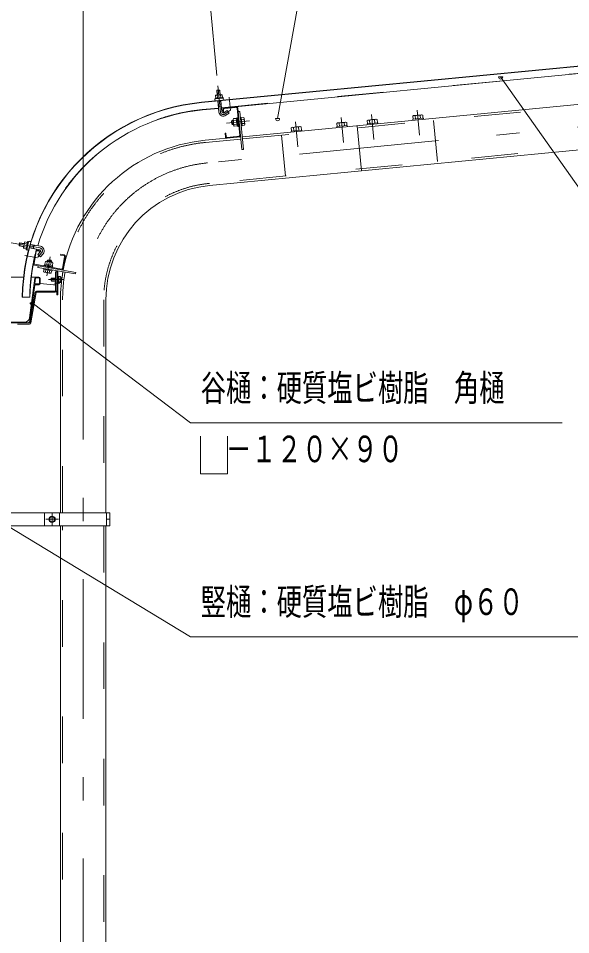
# Model space of a CAD drawing. Units: millimetres, scale not verified. Extents: x -31992 to 32005, y -14700 to 14700.
# Drawn here: x 21962 to 25759, y 4979 to 11276 of the extents above; entities that cross this region are included whole.
import ezdxf
from ezdxf.enums import TextEntityAlignment as Align

# ---------------------------------------------------------------- set-up
doc = ezdxf.new("R2010")
doc.units = ezdxf.units.MM
doc.header["$LTSCALE"] = 80
doc.linetypes.add('USER2', pattern=[10, 4, -6])
doc.linetypes.add('USER3', pattern=[24, 12, -5, 2, -5])
for name, color, linetype, lineweight in [('0-6_2-02BOLD', 7, 'Continuous', 18), ('0-7_2-12HIDDEN', 3, 'USER2', 18), ('0-8_2-22CENTER', 3, 'USER3', 18), ('0-9_2-42THIN', 4, 'Continuous', 18), ('0-A_2-52DIM', 3, 'Continuous', 18)]:
    doc.layers.add(name, color=color, linetype=linetype, lineweight=lineweight)
doc.styles.add('ＭＳ ゴシック', font='')
doc.styles.get('ＭＳ ゴシック').set_extended_font_data('MS Gothic')

msp = doc.modelspace()

# ---------------------------------------------------------------- linework, layer by layer
at = {"layer": '0-6_2-02BOLD'}
for p, q in [((23221.61, 10698.56), (28714.67, 11227.48)), ((28656.66, 11220.14), (23221.79, 10696.82)), ((23359.04, 10659.04), (25863.95, 10900.24)), ((23330.37, 10728.71), (23328.64, 10746.56)), ((23340.67, 10630.68), (23333.27, 10707.55)), ((23351.27, 10748.73), (23352.99, 10730.89)), ((23354.18, 10709.56), (23361.57, 10632.69)), ((23226.65, 10646.3), (23338.13, 10657.03)), ((23336.89, 10669.97), (23357.79, 10671.99)), ((23459.91, 10663.13), (23377.69, 10655.21)), ((23484, 10471.35), (23466.02, 10658.09)), ((26016.47, 10703.95), (23501.79, 10461.82)), ((23439.87, 10586.15), (23460.1, 10588.1)), ((23466.97, 10589.79), (23460, 10589.12)), ((23485.02, 10636.01), (23473.88, 10634.94)), ((23512.93, 10579.98), (23496.2, 10578.37)), ((24692.28, 10583.48), (24690.23, 10604.72)), ((24724.42, 10608.01), (24726.47, 10586.77)), ((23431.66, 10573.03), (23434.35, 10545.16)), ((23461.35, 10575.02), (23441.14, 10573.07)), ((23443.66, 10546.92), (23463.87, 10548.87)), ((23469.58, 10562.62), (23461.94, 10568.91)), ((23470.26, 10555.64), (23462.62, 10561.94)), ((23472.44, 10533), (23478.01, 10533.53)), ((23498.72, 10552.22), (23515.45, 10553.84)), ((23836.96, 10522.56), (23839.01, 10501.32)), ((23854.06, 10524.21), (23856.11, 10502.97)), ((23890.31, 10506.26), (23888.26, 10527.5)), ((24150.18, 10531.28), (24150.84, 10524.32)), ((24169.66, 10533.17), (24167.61, 10554.4)), ((24201.81, 10557.69), (24203.85, 10536.45)), ((24291.94, 10537.9), (24321.83, 10227.49)), ((24378.7, 10553.29), (24376.65, 10574.53)), ((24410.84, 10577.82), (24412.89, 10556.58)), ((23490.65, 10460.74), (23246.77, 10437.26)), ((23396.74, 10457.33), (23478.96, 10465.25)), ((23836.62, 10501.09), (23837.29, 10494.12)), ((22018.37, 9702.21), (22000.7, 9705.32)), ((22004.66, 9727.7), (22022.31, 9724.59)), ((22108.85, 9685.8), (22038.21, 9698.25)), ((22044.63, 9721.11), (22112.95, 9709.06)), ((22064.79, 9693.57), (22068.88, 9716.84)), ((22083.87, 9672.5), (22069.62, 9591.69)), ((22090.45, 9677.58), (22113.89, 9673.45)), ((22251.76, 9649.14), (22275.2, 9645.01)), ((22265.39, 9557.17), (22279.74, 9638.52)), ((22285.26, 9637.54), (22270.91, 9556.2)), ((22074.15, 9585.21), (22258.91, 9552.63)), ((22157.34, 9583.34), (22160.87, 9603.34)), ((22163.39, 9582.28), (22169.06, 9574.16)), ((22175.96, 9572.95), (22170.28, 9581.06)), ((22186.74, 9598.78), (22183.21, 9578.78)), ((22151.26, 9548.87), (22148.34, 9532.31)), ((22177.14, 9544.31), (22174.21, 9527.75)), ((22193.5, 9541.42), (22194.47, 9546.94)), ((22233.35, 9375.32), (22233.35, 9540.08)), ((21997.88, 9497.82), (21661.73, 9497.82)), ((22039.26, 9218.44), (22075.54, 9490.22)), ((22102.8, 9497.82), (22050.74, 9497.82)), ((22080.75, 9489.53), (22076.07, 9454.53)), ((22077.91, 9445.32), (22102.8, 9445.32)), ((22102.8, 9450.57), (22079.54, 9450.57)), ((22084.21, 9492.57), (22102.8, 9492.57)), ((22106.31, 9489.07), (22106.31, 9454.07)), ((22203.51, 9444.7), (22111.49, 9452.98)), ((22111.55, 9454.07), (22111.55, 9489.07)), ((22189.96, 9490.82), (22217.26, 9490.82)), ((22238.95, 9490.42), (22251.19, 9490.42)), ((22251.19, 9470.21), (22238.95, 9470.21)), ((22040.06, 9184.26), (22076.83, 9392.77)), ((22074.44, 9442.28), (22041.83, 9198)), ((22084.75, 9391.37), (22047.99, 9182.87)), ((22215.51, 9400.87), (22086.48, 9400.87)), ((22086.48, 9392.82), (22215.51, 9392.82)), ((21988.98, 9358.78), (22041.48, 9358.78)), ((22251.39, 7878.4), (22251.39, 9341.41)), ((22563.24, 9341.41), (22563.24, 7878.4)), ((22038.34, 9182.82), (21621.28, 9182.82)), ((21655.04, 9188.07), (22004.57, 9188.07)), ((21955.81, 9174.77), (22038.34, 9174.77)), ((22590.17, 7878.4), (21348.58, 7878.4)), ((22140.78, 7878.4), (22140.78, 7787.41)), ((22245.77, 7787.41), (22245.77, 7878.4)), ((22568.82, 7878.4), (22568.82, 7787.41)), ((22590.17, 7832.91), (22568.82, 7832.91)), ((22251.39, 1357.9), (22251.39, 7787.41)), ((22563.24, 7787.41), (22563.24, 1357.9))]:
    msp.add_line(p, q, dxfattribs=at)
for points in [[(28570.86, 10949.91), (28582.31, 10940.47), (28610.19, 10650.95), (28600.75, 10639.49), (23276.67, 10126.85)], [(23326.38, 10779.1), (23327.96, 10781.01), (23345.37, 10782.69), (23347.28, 10781.11)], [(23329.34, 10748.4), (23326.38, 10779.1), (23347.28, 10781.11), (23350.24, 10750.41)], [(23364.31, 10731.98), (23362.58, 10749.83), (23359.38, 10751.29), (23320.19, 10747.51), (23317.33, 10745.47), (23319.05, 10727.63)], [(23372.65, 10649.1), (23374.93, 10625.41), (23369.36, 10624.87), (23367.08, 10648.56)], [(23376.06, 10626.11), (23398.27, 10641.94), (23410.46, 10624.85), (23388.25, 10609.01)], [(23471.6, 10658.63), (23499.04, 10373.65), (23510.18, 10374.72), (23485.02, 10636.01)], [(23442.08, 10537.81), (23437.86, 10581.71), (23439.87, 10586.15)], [(23460, 10589.12), (23465.23, 10534.77), (23472.21, 10535.44)], [(23472.44, 10533), (23466.73, 10592.23), (23472.31, 10592.76)], [(23494.74, 10535.15), (23500.31, 10535.68), (23494.6, 10594.91), (23489.03, 10594.38)], [(23494.94, 10591.45), (23511.68, 10593.06), (23514.5, 10589.09), (23518.73, 10545.19), (23516.72, 10540.76), (23499.97, 10539.15)], [(24429.99, 10558.23), (24427.94, 10579.46), (24422.19, 10582.09), (24364.7, 10576.55), (24359.55, 10572.88), (24361.59, 10551.64)], [(24673.46, 10574.63), (24672.79, 10581.6), (24745.95, 10588.65), (24746.62, 10581.68)], [(24743.57, 10588.42), (24741.52, 10609.66), (24735.77, 10612.28), (24678.28, 10606.74), (24673.13, 10603.07), (24675.18, 10581.83)], [(23438.63, 10573.7), (23431.66, 10573.03), (23426.94, 10567.3), (23428.62, 10549.88), (23434.35, 10545.16), (23441.32, 10545.83)], [(23442.08, 10537.81), (23444.92, 10533.85), (23465.14, 10535.79)], [(23907.4, 10507.91), (23905.36, 10529.15), (23899.6, 10531.77), (23842.11, 10526.23), (23836.96, 10522.56)], [(24150.18, 10531.28), (24223.34, 10538.33), (24224.01, 10531.36)], [(24220.95, 10538.1), (24218.9, 10559.34), (24213.15, 10561.96), (24155.66, 10556.43), (24150.51, 10552.76), (24152.56, 10531.51)], [(24359.88, 10544.44), (24359.21, 10551.41), (24432.37, 10558.46), (24433.04, 10551.49)], [(23385.05, 10461.83), (23382.78, 10485.51), (23388.35, 10486.05), (23390.64, 10462.37)], [(23836.62, 10501.09), (23909.79, 10508.14), (23910.45, 10501.17)], [(21968.75, 9711.84), (21967.33, 9713.87), (21970.37, 9731.1), (21972.4, 9732.52)], [(21999.13, 9706.48), (21968.75, 9711.84), (21972.4, 9732.52), (22002.77, 9727.16)], [(22024.29, 9735.79), (22006.63, 9738.9), (22004.37, 9736.21), (21997.53, 9697.43), (21998.73, 9694.13), (22016.39, 9691.01)], [(22113.88, 9673.45), (22114.86, 9678.97), (22091.42, 9683.1)], [(22131.62, 9657.79), (22114.07, 9636.89), (22095.97, 9652.08), (22113.51, 9672.98)], [(22276.17, 9650.52), (22252.74, 9654.65), (22251.76, 9649.14)], [(22073.18, 9579.69), (22356.45, 9529.75), (22354.51, 9518.71), (22096.24, 9564.25), (22098.18, 9575.28)], [(22197.39, 9563.48), (22198.36, 9568.99), (22139.77, 9579.33), (22138.79, 9573.81)], [(22142.18, 9578.9), (22143.4, 9585.8), (22197.16, 9576.32), (22195.95, 9569.42)], [(22196.15, 9576.5), (22199.68, 9596.5), (22195.95, 9599.63), (22152.51, 9607.29), (22147.93, 9605.63), (22144.41, 9585.62)], [(22160.45, 9605.89), (22161.66, 9612.78), (22189.23, 9607.92), (22188.01, 9601.04)], [(22161.66, 9612.78), (22167.74, 9617.05), (22184.97, 9614), (22189.23, 9607.92)], [(22193.5, 9541.42), (22134.9, 9551.75), (22135.87, 9557.27)], [(22138.33, 9551.15), (22135.4, 9534.59), (22139.15, 9531.46), (22182.57, 9523.8)], [(22182.57, 9523.8), (22187.15, 9525.47), (22190.07, 9542.02)], [(22225.3, 9532.82), (22217.26, 9532.82), (22217.26, 9402.62)], [(22233.35, 9375.32), (22225.3, 9375.32), (22225.3, 9541.49)], [(22217.26, 9469.82), (22189.96, 9469.82), (22189.96, 9490.82), (22186.46, 9487.32), (22186.46, 9473.32), (22189.96, 9469.82)], [(22233.35, 9502.19), (22238.95, 9502.19), (22238.95, 9458.44), (22233.35, 9458.44)], [(22238.95, 9460.11), (22251.19, 9460.11), (22252.96, 9463.17), (22252.96, 9497.47), (22251.19, 9500.53), (22238.95, 9500.53)], [(21348.58, 7787.41), (22590.17, 7787.41), (22590.17, 7878.4)]]:
    msp.add_lwpolyline(points, dxfattribs=at)
for points in [[(23313.81, 10727.12), (23369.55, 10732.49), (23370.08, 10726.92), (23314.34, 10721.54)], [(22015.48, 9685.82), (22025.2, 9740.97), (22030.71, 9739.99), (22020.99, 9684.85)], [(22211.22, 7843.01), (22193.71, 7853.12), (22176.21, 7843.01), (22176.21, 7822.81), (22193.71, 7812.69), (22211.22, 7822.81)]]:
    msp.add_lwpolyline(points, close=True, dxfattribs=at)
for radius in [21.88, 17.15]:
    msp.add_circle((22193.71, 7832.91), radius, dxfattribs=at)
for centre, radius, start, end in [((23318.49, 10714.91), 7, 95.49939, 275.49939), ((23323.78, 10737.75), 10.06, 61.11575, 121.11575), ((23343.4, 10711.96), 37.62, 77.91205, 113.08797), ((23357.72, 10741.02), 10.06, 69.88426, 129.88426), ((23367.27, 10719.61), 7, 275.5002, 95.5002), ((23352.29, 9341.41), 1363.42, 95.5, 179.26999), ((23352.29, 9341.41), 1361.67, 95.49997, 179.26906), ((23352.29, 9341.41), 1310.92, 95.5, 163.56755), ((23378.22, 10649.63), 11.2, 95.49878, 185.49857), ((23378.22, 10649.63), 5.6, 95.49878, 185.4908), ((23460.44, 10657.56), 11.2, 5.5027, 95.5027), ((23460.44, 10657.56), 5.6, 5.5027, 95.5027), ((23370.72, 10633.58), 30.18, 185.5, 305.5), ((23370.72, 10633.58), 9.19, 185.5, 305.5), ((23448.1, 10580.34), 10.07, 185.50095, 226.22777), ((23504.7, 10585.79), 10.07, 324.77412, 5.50095), ((23480.18, 10563.63), 36.61, 344.47554, 26.52635), ((24398.06, 10531.31), 48.23, 74.6357, 116.3643), ((24420.35, 10568.61), 13.24, 95.5, 135.93115), ((24682.65, 10593.86), 13.24, 55.07169, 95.5), ((24711.65, 10561.5), 48.23, 74.6357, 116.3643), ((24733.94, 10598.8), 13.24, 95.5, 135.93115), ((23476.41, 10563.27), 36.61, 164.47554, 206.52635), ((23451.88, 10541.12), 10.07, 144.77412, 185.50095), ((23508.49, 10546.56), 10.07, 5.50095, 46.22777), ((23846.48, 10513.35), 13.24, 55.07169, 95.5), ((23875.48, 10481), 48.23, 74.6357, 116.3643), ((23897.77, 10518.29), 13.24, 95.5, 135.93115), ((24160.03, 10543.54), 13.24, 55.07169, 95.5), ((24189.03, 10511.19), 48.23, 74.6357, 116.3643), ((24211.32, 10548.48), 13.24, 95.5, 135.93115), ((24369.06, 10563.66), 13.24, 55.07169, 95.5), ((23396.21, 10462.9), 11.2, 185.49792, 275.50047), ((23396.21, 10462.9), 5.6, 185.4908, 275.50047), ((23478.43, 10470.82), 5.6, 275.51155, 5.5027), ((23478.43, 10470.82), 11.2, 275.51155, 5.5027), ((23352.29, 9341.41), 1100.92, 95.49995, 169.34674), ((23352.29, 9341.41), 789.08, 95.49997, 180), ((22007.9, 9698.28), 10.06, 135.60825, 195.60825), ((22038, 9710.28), 37.62, 152.40454, 187.58046), ((22013.82, 9731.86), 10.06, 144.37675, 204.37675), ((22038.31, 9735.1), 8.33, 349.98529, 169.98529), ((22107.49, 9678.04), 31.5, 319.99908, 80.00153), ((22027.4, 9687.27), 5.89, 169.99226, 349.99226), ((23352.3, 9341.41), 1310.92, 164.60568, 179.24075), ((22089.47, 9672.07), 5.6, 79.99323, 165.32008), ((22089.47, 9672.07), 11.2, 79.99802, 104.65372), ((22107.49, 9678.04), 7.88, 319.99751, 79.99751), ((22274.23, 9639.49), 5.6, 349.99348, 79.99348), ((22274.23, 9639.49), 11.2, 349.99789, 79.99687), ((22075.12, 9590.72), 11.2, 199.62607, 259.99783), ((22075.12, 9590.72), 5.6, 169.99348, 259.99348), ((22153.08, 9596.97), 10.07, 39.27045, 79.99727), ((22167.87, 9567.41), 36.61, 58.97464, 101.02545), ((22191.88, 9590.13), 10.07, 79.99727, 120.72409), ((22143.2, 9540.96), 10.07, 259.99727, 300.72409), ((22167.22, 9563.68), 36.61, 238.97464, 281.02545), ((22182, 9534.12), 10.07, 219.27045, 259.99727), ((23352.3, 9341.41), 1100.92, 169.9299, 180), ((22259.88, 9558.15), 11.2, 259.99789, 349.98904), ((22259.88, 9558.15), 5.6, 259.99348, 349.98463), ((23352.28, 9341.27), 1100.93, 169.92992, 172.2469), ((22077.91, 9441.82), 3.5, 90, 172.39581), ((22084.21, 9489.07), 8.75, 90, 172.39801), ((22079.54, 9454.07), 3.5, 172.39842, 270), ((22084.21, 9489.07), 3.5, 90, 172.39581), ((22102.8, 9489.07), 8.75, 0, 90), ((22102.8, 9489.07), 3.5, 0, 90), ((22102.8, 9454.07), 3.5, 270, 0), ((22102.8, 9454.07), 8.75, 270, 0), ((22209.4, 9496.88), 52.5, 263.55162, 278.60611), ((22209.4, 9496.88), 52.5, 297.14731, 315.54256), ((22244.84, 9495.47), 8.11, 321.46858, 0), ((22223.17, 9480.32), 29.79, 340.1709, 19.83134), ((22244.85, 9465.16), 8.11, 0, 38.54625), ((22209.4, 9496.88), 52.5, 326.06525, 352.24725), ((22086.48, 9391.07), 9.8, 90, 169.99991), ((22086.48, 9391.07), 1.75, 90, 169.99976), ((22215.51, 9402.62), 1.75, 270, 0), ((22215.51, 9402.62), 9.8, 270, 0), ((22004.57, 9223.07), 35, 270, 352.39714), ((22024.49, 9200.32), 17.5, 270, 352.39687), ((22038.33, 9184.57), 1.75, 270, 349.99976), ((22038.33, 9184.57), 9.8, 270, 350.00003)]:
    msp.add_arc(centre, radius, start, end, dxfattribs=at)
at = {"layer": '0-7_2-12HIDDEN'}
for p, q in [((23358.87, 10660.79), (25863.78, 10901.98)), ((23337.96, 10658.77), (23226.48, 10648.04)), ((28581.92, 10652.44), (23275.26, 10141.48)), ((23503.21, 10447.18), (26017.87, 10689.32)), ((24815.93, 10573.58), (24843.01, 10292.43)), ((23770.76, 10472.95), (23797.84, 10191.8)), ((23248.18, 10422.63), (23492.06, 10446.11)), ((22266.09, 7878.4), (22266.09, 9341.41)), ((22548.54, 9341.41), (22548.54, 7878.4)), ((22266.09, 1357.9), (22266.09, 7787.41)), ((22548.54, 7787.41), (22548.54, 1357.9))]:
    msp.add_line(p, q, dxfattribs=at)
for centre, radius, start, end in [((23352.29, 9341.41), 1312.67, 95.5, 163.57619), ((23352.29, 9341.41), 1086.22, 95.49997, 169.33789), ((23352.29, 9341.41), 803.77, 95.49997, 180), ((23352.3, 9341.41), 1312.67, 164.6129, 179.24178), ((23352.3, 9341.41), 1086.22, 169.92896, 180)]:
    msp.add_arc(centre, radius, start, end, dxfattribs=at)
at = {"layer": '0-8_2-22CENTER'}
for p, q in [((28672.89, 10803.08), (23261.72, 10282.06)), ((23333.76, 10812.01), (23351.12, 10631.69)), ((23420.48, 10641.75), (23411.56, 10734.42)), ((23415.62, 10641.43), (23382.15, 10617.56)), ((24720.11, 10473.64), (24703.67, 10644.36)), ((24197.49, 10423.32), (24181.05, 10594.03)), ((24390.09, 10614.16), (24406.53, 10443.44)), ((23392.94, 10555.23), (23551.46, 10570.5)), ((23867.5, 10563.84), (23883.94, 10393.13)), ((22110.9, 9697.43), (21911.99, 9732.5)), ((22093.86, 9629.36), (22006.64, 9644.74)), ((22122.56, 9665.39), (22096.14, 9633.89)), ((22157.06, 9506.06), (22180.05, 9636.47)), ((22168.96, 9480.32), (22270.46, 9480.32)), ((22247.36, 9455.82), (22211.3, 9455.82)), ((22407.3, 9341.41), (22407.3, -1827.1)), ((22193.71, 7876.65), (22193.71, 7789.16)), ((22237.46, 7832.91), (22149.95, 7832.91))]:
    msp.add_line(p, q, dxfattribs=at)
for centre, radius, start, end in [((23370.72, 10633.58), 19.69, 185.5, 305.5), ((23352.29, 9341.41), 945, 95.49997, 180), ((22107.49, 9678.04), 19.69, 320.00002, 79.99762)]:
    msp.add_arc(centre, radius, start, end, dxfattribs=at)
at = {"layer": '0-9_2-42THIN'}
for p, q in [((23331.08, 10748.56), (23327.96, 10781.01)), ((23345.37, 10782.69), (23348.49, 10750.24)), ((23335.01, 10707.71), (23338.63, 10670.14)), ((23356.05, 10671.82), (23352.43, 10709.39)), ((23338.63, 10670.14), (23337.51, 10663.47)), ((23358.42, 10665.49), (23356.05, 10671.82)), ((23438.96, 10570.21), (23428.51, 10569.2)), ((23430.53, 10548.3), (23440.97, 10549.31)), ((21967.33, 9713.86), (21999.43, 9708.2)), ((22002.47, 9725.43), (21970.37, 9731.1)), ((22044.04, 9719.05), (22068.51, 9714.74)), ((22068.51, 9714.73), (22076.72, 9715.45)), ((22165.72, 9615.63), (22163.88, 9605.28)), ((22184.57, 9601.64), (22186.39, 9611.98)), ((22187.16, 9488.02), (22217.26, 9488.02)), ((22217.26, 9472.62), (22187.16, 9472.62))]:
    msp.add_line(p, q, dxfattribs=at)
msp.add_lwpolyline([(22072.62, 9692.19), (22065.15, 9695.67), (22038.78, 9700.32)], dxfattribs=at)
at = {"layer": '0-A_2-52DIM'}
for p, q in [((22407.3, 12365.45), (22407.3, 9377.93)), ((22407.31, 9377.93), (22407.31, 12365.45)), ((23277.09, 11400.62), (23327.05, 10881.69)), ((25291.41, 10872.44), (25263.41, 10872.44)), ((23758.22, 10586.06), (23730.22, 10586.06)), ((22070.61, 9320.38), (22042.61, 9320.38)), ((23399.46, 8146.09), (23399.46, 8403.61))]:
    msp.add_line(p, q, dxfattribs=at)
for points in [[(23744.22, 10586.06), (24279.81, 13565.9), (26869.81, 13565.9)], [(29879.8, 9512.9), (26239.8, 9512.9), (25277.4, 10872.44)], [(25700.17, 8496.09), (23145.16, 8496.09), (22056.61, 9320.38)], [(23215.16, 8403.61), (23215.16, 8146.09), (23399.46, 8146.09)], [(21313.76, 8133), (23145.16, 7026.09), (25945.17, 7026.09)]]:
    msp.add_lwpolyline(points, dxfattribs=at)
for centre in [(25277.41, 10872.44), (23744.22, 10586.06), (22056.61, 9320.38)]:
    msp.add_arc(centre, 14, 180, 0, dxfattribs=at)

# ---------------------------------------------------------------- texts
at = {"layer": '0-A_2-52DIM', "color": 7, "style": 'ＭＳ ゴシック', "width": 0.7}
for s, p in [('谷樋：硬質塩ビ樹脂\u3000角樋', (23215.16, 8590.97)), ('\u3000－１２０×９０', (23215.16, 8170.96)), ('竪樋：硬質塩ビ樹脂\u3000φ６０', (23215.16, 7120.97))]:
    msp.add_text(s, height=182.3, dxfattribs=at).set_placement(p, align=Align.BOTTOM_LEFT)

doc.saveas('drawing.dxf')
